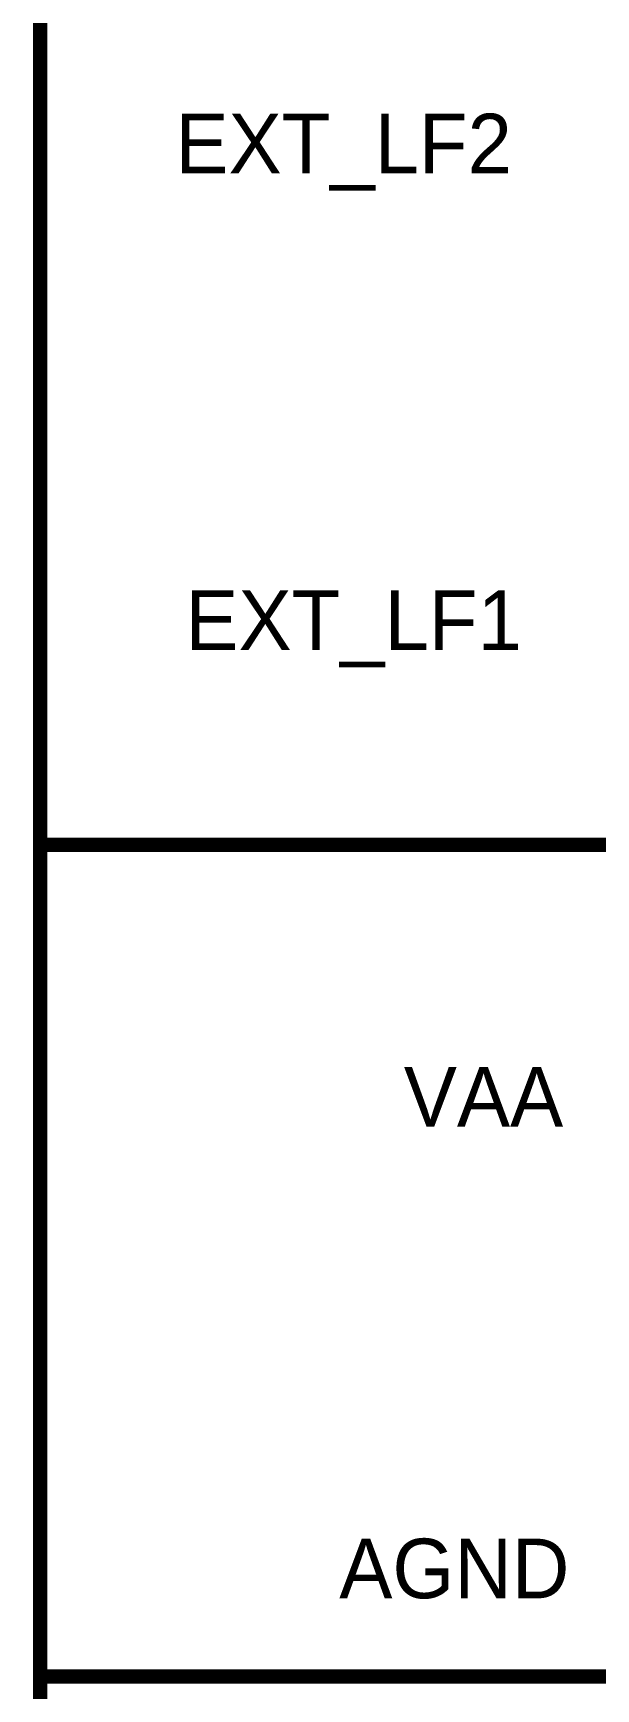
# Model space of a CAD drawing. Header units: inches. Extents: x 0 to 841, y 0 to 594.
# Drawn here: x 652.37 to 664.22, y 444.72 to 479.57 of the extents above; entities that cross this region are included whole.
import ezdxf

# ---------------------------------------------------------------- set-up
doc = ezdxf.new("R2010")
doc.units = ezdxf.units.IN
doc.layers.add('Sheet', color=255, linetype='Continuous')

msp = doc.modelspace()

# ---------------------------------------------------------------- linework, layer by layer
at = {"layer": 'Sheet'}
for points in [[(652.517, 519.972, 0.3, 0.3, 0), (652.517, 344.976, 0.3, 0.3, 0)], [(652.517, 462.485, 0.3, 0.3, 0), (665.008, 462.485, 0.3, 0.3, 0)], [(652.517, 444.977, 0.3, 0.3, 0), (665.008, 444.977, 0.3, 0.3, 0)]]:
    msp.add_lwpolyline(points, format="xyseb", dxfattribs=at)

# ---------------------------------------------------------------- texts
for s, p in [('EXT_LF2', (655.365, 476.622)), ('EXT_LF1', (655.574, 466.587)), ('VAA', (660.174, 456.553)), ('AGND', (658.815, 446.624))]:
    msp.add_text(s, height=1.2543, dxfattribs=at).set_placement(p)

doc.saveas('drawing.dxf')
